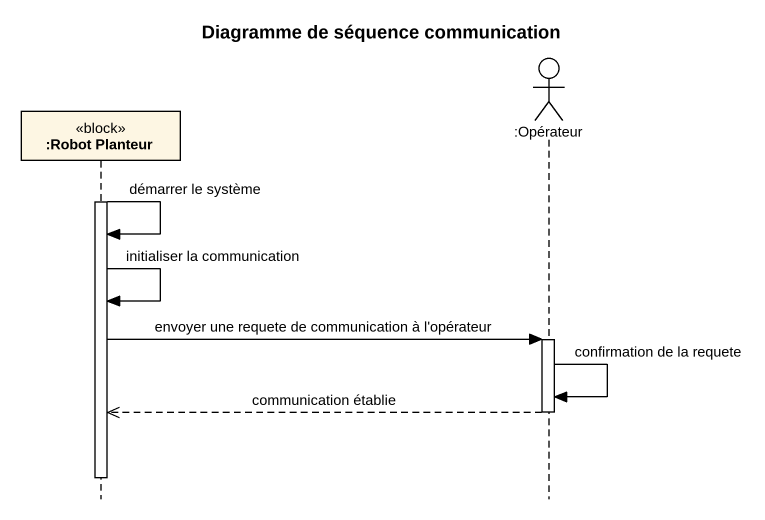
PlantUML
@startuml
title Diagramme de séquence communication
hide footbox
participant ":Robot Planteur" as Robot_Planteur <<block>>
actor ":Opérateur" as Opérateur

activate Robot_Planteur
Robot_Planteur -> Robot_Planteur : démarrer le système
Robot_Planteur -> Robot_Planteur : initialiser la communication
Robot_Planteur -> Opérateur : envoyer une requete de communication à l'opérateur
activate Opérateur
Opérateur -> Opérateur : confirmation de la requete
Opérateur -->> Robot_Planteur : communication établie
deactivate Opérateur
deactivate Robot_Planteur
@enduml
